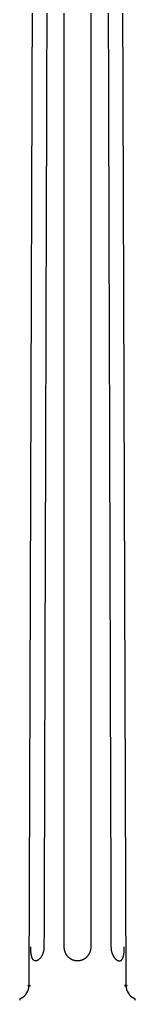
# Model space of a CAD drawing. Extents: x 0 to 221, y 0 to 381.
# Drawn here: x 52.9 to 61.6, y 223.4 to 297 of the extents above; entities that cross this region are included whole.
import ezdxf

# ---------------------------------------------------------------- set-up
doc = ezdxf.new("R2010")
doc.units = 0
doc.layers.add('LIVELLO_1', color=160, linetype='Continuous')

# ---------------------------------------------------------------- blocks, each defined once
blk = doc.blocks.new('AI9-BLK1')
at = {"layer": 'LIVELLO_1', "color": 7}
for p, q in [((-57.258, 33.702), (-56.971, 120.244)), ((-50.286, 120.244), (-49.998, 33.702))]:
    blk.add_line(p, q, dxfattribs=at)
for centre, major_axis, ratio in [((-57.26, 33.702), (0.0022, -0.0622), 0.963364), ((-49.998, 33.702), (-0.0001, -0.0622), 0.970913)]:
    blk.add_ellipse(centre, major_axis=major_axis, ratio=ratio, dxfattribs=at)
for points, knots in [([(-55.904, 117.207), (-55.943, 103.773), (-55.985, 90.341), (-56.024, 76.904), (-56.063, 63.476), (-56.102, 50.04), (-56.144, 36.608)], [0, 0, 0, 0, 1, 1, 1, 2, 2, 2, 2]), ([(-54.631, 36.608), (-54.627, 50.04), (-54.627, 63.476), (-54.627, 76.904), (-54.624, 90.341), (-54.624, 103.773), (-54.624, 117.207)], [0, 0, 0, 0, 1, 1, 1, 2, 2, 2, 2]), ([(-52.635, 117.207), (-52.632, 103.773), (-52.632, 90.341), (-52.632, 76.904), (-52.632, 63.476), (-52.632, 50.04), (-52.626, 36.608)], [0, 0, 0, 0, 1, 1, 1, 2, 2, 2, 2]), ([(-51.353, 117.207), (-51.314, 103.773), (-51.275, 90.341), (-51.235, 76.904), (-51.194, 63.476), (-51.157, 50.04), (-51.114, 36.608)], [0, 0, 0, 0, 1, 1, 1, 2, 2, 2, 2]), ([(-56.144, 36.608), (-56.144, 36.567), (-56.144, 36.531), (-56.147, 36.488), (-56.149, 36.453), (-56.154, 36.421), (-56.158, 36.381), (-56.167, 36.355), (-56.169, 36.329), (-56.176, 36.3), (-56.183, 36.272), (-56.186, 36.244), (-56.195, 36.22), (-56.201, 36.201), (-56.206, 36.182), (-56.211, 36.165), (-56.217, 36.146), (-56.222, 36.127), (-56.23, 36.11), (-56.236, 36.091), (-56.242, 36.072), (-56.25, 36.057), (-56.259, 36.039), (-56.264, 36.022), (-56.275, 36.001), (-56.282, 35.988), (-56.289, 35.967), (-56.298, 35.953), (-56.306, 35.934), (-56.316, 35.919), (-56.322, 35.903), (-56.331, 35.888), (-56.34, 35.874), (-56.351, 35.86), (-56.36, 35.844), (-56.368, 35.834), (-56.379, 35.818), (-56.388, 35.806), (-56.398, 35.794), (-56.407, 35.781), (-56.416, 35.767), (-56.423, 35.756), (-56.435, 35.744), (-56.446, 35.732), (-56.455, 35.722), (-56.462, 35.713), (-56.474, 35.703), (-56.483, 35.691), (-56.494, 35.682), (-56.505, 35.674), (-56.51, 35.667), (-56.522, 35.658), (-56.53, 35.65), (-56.542, 35.641), (-56.55, 35.636), (-56.557, 35.627), (-56.57, 35.62), (-56.577, 35.613), (-56.586, 35.608), (-56.596, 35.603), (-56.605, 35.6), (-56.614, 35.593), (-56.623, 35.591), (-56.633, 35.584), (-56.643, 35.581), (-56.649, 35.575), (-56.661, 35.574), (-56.667, 35.565), (-56.676, 35.565), (-56.683, 35.561), (-56.692, 35.56), (-56.7, 35.556), (-56.711, 35.556), (-56.72, 35.553), (-56.729, 35.553), (-56.736, 35.549), (-56.744, 35.546), (-56.754, 35.546), (-56.762, 35.546), (-56.762, 35.546), (-56.783, 35.546), (-56.783, 35.546), (-56.793, 35.549), (-56.801, 35.553), (-56.812, 35.553), (-56.817, 35.553), (-56.826, 35.556), (-56.831, 35.56), (-56.84, 35.56), (-56.849, 35.561), (-56.855, 35.565), (-56.865, 35.574), (-56.874, 35.575), (-56.879, 35.579), (-56.884, 35.581), (-56.892, 35.584), (-56.899, 35.591), (-56.907, 35.596), (-56.912, 35.603), (-56.921, 35.608), (-56.93, 35.613), (-56.936, 35.62), (-56.941, 35.627), (-56.946, 35.632), (-56.955, 35.641), (-56.96, 35.65), (-56.968, 35.658), (-56.974, 35.667), (-56.978, 35.674), (-56.985, 35.686), (-56.99, 35.694), (-56.997, 35.703), (-57.002, 35.713), (-57.008, 35.727), (-57.013, 35.738), (-57.018, 35.746), (-57.024, 35.76), (-57.031, 35.774), (-57.036, 35.782), (-57.041, 35.796), (-57.045, 35.812), (-57.05, 35.824), (-57.057, 35.839), (-57.061, 35.853), (-57.066, 35.87), (-57.069, 35.886), (-57.071, 35.898), (-57.076, 35.913), (-57.08, 35.931), (-57.086, 35.95), (-57.089, 35.965), (-57.094, 35.981), (-57.094, 35.998), (-57.098, 36.019), (-57.103, 36.036), (-57.105, 36.055), (-57.108, 36.072), (-57.112, 36.089), (-57.113, 36.106), (-57.113, 36.125), (-57.119, 36.143), (-57.123, 36.16), (-57.123, 36.181), (-57.125, 36.198), (-57.125, 36.217), (-57.128, 36.241), (-57.131, 36.269), (-57.133, 36.296), (-57.137, 36.322), (-57.137, 36.351), (-57.138, 36.376), (-57.138, 36.414), (-57.142, 36.45), (-57.142, 36.488), (-57.142, 36.488), (-57.142, 36.608), (-57.142, 36.608)], [0, 0, 0, 0, 1, 1, 1, 2, 2, 2, 3, 3, 3, 4, 4, 4, 5, 5, 5, 6, 6, 6, 7, 7, 7, 8, 8, 8, 9, 9, 9, 10, 10, 10, 11, 11, 11, 12, 12, 12, 13, 13, 13, 14, 14, 14, 15, 15, 15, 16, 16, 16, 17, 17, 17, 18, 18, 18, 19, 19, 19, 20, 20, 20, 21, 21, 21, 22, 22, 22, 23, 23, 23, 24, 24, 24, 25, 25, 25, 26, 26, 26, 27, 27, 27, 28, 28, 28, 29, 29, 29, 30, 30, 30, 31, 31, 31, 32, 32, 32, 33, 33, 33, 34, 34, 34, 35, 35, 35, 36, 36, 36, 37, 37, 37, 38, 38, 38, 39, 39, 39, 40, 40, 40, 41, 41, 41, 42, 42, 42, 43, 43, 43, 44, 44, 44, 45, 45, 45, 46, 46, 46, 47, 47, 47, 48, 48, 48, 49, 49, 49, 50, 50, 50, 51, 51, 51, 52, 52, 52, 52]), ([(-52.626, 36.608), (-52.632, 36.567), (-52.632, 36.531), (-52.635, 36.488), (-52.639, 36.45), (-52.644, 36.417), (-52.652, 36.381), (-52.658, 36.351), (-52.663, 36.329), (-52.672, 36.3), (-52.679, 36.272), (-52.688, 36.244), (-52.698, 36.22), (-52.706, 36.201), (-52.711, 36.182), (-52.718, 36.165), (-52.726, 36.146), (-52.735, 36.127), (-52.745, 36.11), (-52.755, 36.091), (-52.764, 36.072), (-52.774, 36.057), (-52.784, 36.036), (-52.794, 36.022), (-52.808, 36.001), (-52.821, 35.982), (-52.827, 35.967), (-52.841, 35.95), (-52.856, 35.934), (-52.866, 35.915), (-52.88, 35.901), (-52.895, 35.886), (-52.909, 35.87), (-52.919, 35.853), (-52.937, 35.839), (-52.951, 35.824), (-52.965, 35.812), (-52.979, 35.8), (-52.995, 35.782), (-53.009, 35.774), (-53.023, 35.76), (-53.04, 35.746), (-53.057, 35.738), (-53.072, 35.727), (-53.087, 35.713), (-53.101, 35.703), (-53.119, 35.694), (-53.133, 35.686), (-53.149, 35.675), (-53.166, 35.667), (-53.181, 35.658), (-53.197, 35.653), (-53.214, 35.646), (-53.227, 35.636), (-53.241, 35.629), (-53.259, 35.62), (-53.272, 35.618), (-53.286, 35.612), (-53.301, 35.606), (-53.316, 35.6), (-53.331, 35.596), (-53.35, 35.591), (-53.373, 35.584), (-53.392, 35.579), (-53.414, 35.574), (-53.436, 35.565), (-53.456, 35.561), (-53.485, 35.56), (-53.513, 35.556), (-53.541, 35.553), (-53.567, 35.549), (-53.599, 35.546), (-53.629, 35.546), (-53.657, 35.546), (-53.689, 35.549), (-53.719, 35.553), (-53.748, 35.556), (-53.776, 35.56), (-53.802, 35.561), (-53.822, 35.565), (-53.843, 35.574), (-53.868, 35.579), (-53.887, 35.584), (-53.906, 35.591), (-53.926, 35.596), (-53.942, 35.6), (-53.956, 35.606), (-53.97, 35.612), (-53.987, 35.618), (-54.002, 35.62), (-54.016, 35.629), (-54.03, 35.636), (-54.046, 35.646), (-54.061, 35.653), (-54.08, 35.658), (-54.093, 35.667), (-54.108, 35.675), (-54.123, 35.686), (-54.142, 35.694), (-54.156, 35.703), (-54.171, 35.713), (-54.186, 35.727), (-54.203, 35.738), (-54.219, 35.75), (-54.233, 35.762), (-54.251, 35.774), (-54.263, 35.786), (-54.277, 35.8), (-54.295, 35.813), (-54.309, 35.827), (-54.324, 35.841), (-54.339, 35.857), (-54.349, 35.87), (-54.364, 35.888), (-54.378, 35.903), (-54.392, 35.915), (-54.405, 35.934), (-54.417, 35.95), (-54.429, 35.967), (-54.44, 35.988), (-54.45, 36.001), (-54.462, 36.022), (-54.477, 36.039), (-54.484, 36.057), (-54.496, 36.074), (-54.507, 36.094), (-54.516, 36.11), (-54.524, 36.127), (-54.531, 36.146), (-54.54, 36.165), (-54.546, 36.182), (-54.555, 36.201), (-54.56, 36.22), (-54.57, 36.248), (-54.577, 36.272), (-54.588, 36.3), (-54.594, 36.329), (-54.599, 36.355), (-54.607, 36.381), (-54.613, 36.417), (-54.619, 36.45), (-54.624, 36.488), (-54.624, 36.531), (-54.627, 36.567), (-54.631, 36.608)], [0, 0, 0, 0, 1, 1, 1, 2, 2, 2, 3, 3, 3, 4, 4, 4, 5, 5, 5, 6, 6, 6, 7, 7, 7, 8, 8, 8, 9, 9, 9, 10, 10, 10, 11, 11, 11, 12, 12, 12, 13, 13, 13, 14, 14, 14, 15, 15, 15, 16, 16, 16, 17, 17, 17, 18, 18, 18, 19, 19, 19, 20, 20, 20, 21, 21, 21, 22, 22, 22, 23, 23, 23, 24, 24, 24, 25, 25, 25, 26, 26, 26, 27, 27, 27, 28, 28, 28, 29, 29, 29, 30, 30, 30, 31, 31, 31, 32, 32, 32, 33, 33, 33, 34, 34, 34, 35, 35, 35, 36, 36, 36, 37, 37, 37, 38, 38, 38, 39, 39, 39, 40, 40, 40, 41, 41, 41, 42, 42, 42, 43, 43, 43, 44, 44, 44, 45, 45, 45, 46, 46, 46, 47, 47, 47, 48, 48, 48, 48]), ([(-51.114, 36.608), (-51.114, 36.567), (-51.112, 36.531), (-51.112, 36.488), (-51.107, 36.453), (-51.104, 36.421), (-51.099, 36.381), (-51.093, 36.355), (-51.088, 36.329), (-51.08, 36.3), (-51.075, 36.272), (-51.07, 36.244), (-51.065, 36.22), (-51.056, 36.201), (-51.054, 36.182), (-51.045, 36.165), (-51.04, 36.146), (-51.036, 36.127), (-51.028, 36.11), (-51.023, 36.091), (-51.014, 36.072), (-51.008, 36.057), (-51.001, 36.039), (-50.992, 36.022), (-50.984, 36.001), (-50.975, 35.988), (-50.967, 35.967), (-50.961, 35.953), (-50.954, 35.934), (-50.945, 35.92), (-50.934, 35.903), (-50.927, 35.888), (-50.916, 35.876), (-50.908, 35.86), (-50.901, 35.848), (-50.888, 35.834), (-50.881, 35.818), (-50.873, 35.806), (-50.86, 35.794), (-50.853, 35.781), (-50.844, 35.767), (-50.835, 35.756), (-50.824, 35.746), (-50.816, 35.734), (-50.807, 35.727), (-50.797, 35.713), (-50.787, 35.703), (-50.777, 35.694), (-50.766, 35.686), (-50.758, 35.675), (-50.747, 35.667), (-50.738, 35.658), (-50.729, 35.653), (-50.719, 35.646), (-50.706, 35.636), (-50.699, 35.629), (-50.691, 35.62), (-50.682, 35.613), (-50.671, 35.608), (-50.662, 35.603), (-50.653, 35.6), (-50.643, 35.593), (-50.634, 35.591), (-50.627, 35.584), (-50.615, 35.581), (-50.609, 35.575), (-50.598, 35.574), (-50.59, 35.565), (-50.581, 35.565), (-50.572, 35.561), (-50.565, 35.56), (-50.556, 35.556), (-50.547, 35.556), (-50.541, 35.553), (-50.532, 35.553), (-50.519, 35.549), (-50.514, 35.546), (-50.503, 35.546), (-50.498, 35.546), (-50.498, 35.546), (-50.473, 35.546), (-50.473, 35.546), (-50.465, 35.549), (-50.455, 35.553), (-50.45, 35.553), (-50.44, 35.553), (-50.431, 35.556), (-50.426, 35.56), (-50.42, 35.56), (-50.411, 35.561), (-50.401, 35.565), (-50.394, 35.574), (-50.387, 35.575), (-50.377, 35.579), (-50.374, 35.581), (-50.365, 35.584), (-50.359, 35.591), (-50.35, 35.596), (-50.344, 35.603), (-50.335, 35.608), (-50.33, 35.613), (-50.321, 35.62), (-50.32, 35.627), (-50.311, 35.632), (-50.302, 35.639), (-50.298, 35.65), (-50.291, 35.658), (-50.286, 35.667), (-50.279, 35.674), (-50.274, 35.686), (-50.266, 35.694), (-50.259, 35.703), (-50.254, 35.713), (-50.249, 35.727), (-50.244, 35.738), (-50.239, 35.746), (-50.234, 35.76), (-50.226, 35.774), (-50.221, 35.782), (-50.215, 35.796), (-50.212, 35.812), (-50.207, 35.824), (-50.205, 35.839), (-50.199, 35.853), (-50.192, 35.87), (-50.19, 35.886), (-50.185, 35.898), (-50.182, 35.915), (-50.177, 35.931), (-50.173, 35.95), (-50.168, 35.965), (-50.166, 35.981), (-50.162, 35.998), (-50.159, 36.019), (-50.153, 36.036), (-50.152, 36.055), (-50.152, 36.072), (-50.145, 36.091), (-50.145, 36.106), (-50.143, 36.125), (-50.138, 36.143), (-50.138, 36.16), (-50.134, 36.181), (-50.134, 36.198), (-50.133, 36.217), (-50.129, 36.241), (-50.129, 36.269), (-50.123, 36.296), (-50.123, 36.326), (-50.123, 36.351), (-50.12, 36.379), (-50.118, 36.414), (-50.118, 36.45), (-50.118, 36.488), (-50.114, 36.531), (-50.114, 36.567), (-50.114, 36.608)], [0, 0, 0, 0, 1, 1, 1, 2, 2, 2, 3, 3, 3, 4, 4, 4, 5, 5, 5, 6, 6, 6, 7, 7, 7, 8, 8, 8, 9, 9, 9, 10, 10, 10, 11, 11, 11, 12, 12, 12, 13, 13, 13, 14, 14, 14, 15, 15, 15, 16, 16, 16, 17, 17, 17, 18, 18, 18, 19, 19, 19, 20, 20, 20, 21, 21, 21, 22, 22, 22, 23, 23, 23, 24, 24, 24, 25, 25, 25, 26, 26, 26, 27, 27, 27, 28, 28, 28, 29, 29, 29, 30, 30, 30, 31, 31, 31, 32, 32, 32, 33, 33, 33, 34, 34, 34, 35, 35, 35, 36, 36, 36, 37, 37, 37, 38, 38, 38, 39, 39, 39, 40, 40, 40, 41, 41, 41, 42, 42, 42, 43, 43, 43, 44, 44, 44, 45, 45, 45, 46, 46, 46, 47, 47, 47, 48, 48, 48, 49, 49, 49, 50, 50, 50, 51, 51, 51, 52, 52, 52, 52])]:
    blk.add_open_spline(points, degree=3, knots=knots, dxfattribs=at)
for points in [[(-57.863, 32.762), (-57.497, 32.933), (-57.262, 33.299), (-57.258, 33.702)], [(-49.998, 33.702), (-49.998, 33.299), (-49.76, 32.933), (-49.394, 32.762)], [(-57.863, 32.762), (-57.933, 32.731), (-57.974, 32.661), (-57.974, 32.586)], [(-49.283, 32.586), (-49.283, 32.661), (-49.324, 32.731), (-49.394, 32.762)]]:
    blk.add_open_spline(points, degree=3, dxfattribs=at)

msp = doc.modelspace()

# ---------------------------------------------------------------- block references
at = {"layer": 'LIVELLO_1', "color": 7}
msp.add_blockref('AI9-BLK1', (110.854043, 190.847782), dxfattribs=at)

doc.saveas('drawing.dxf')
